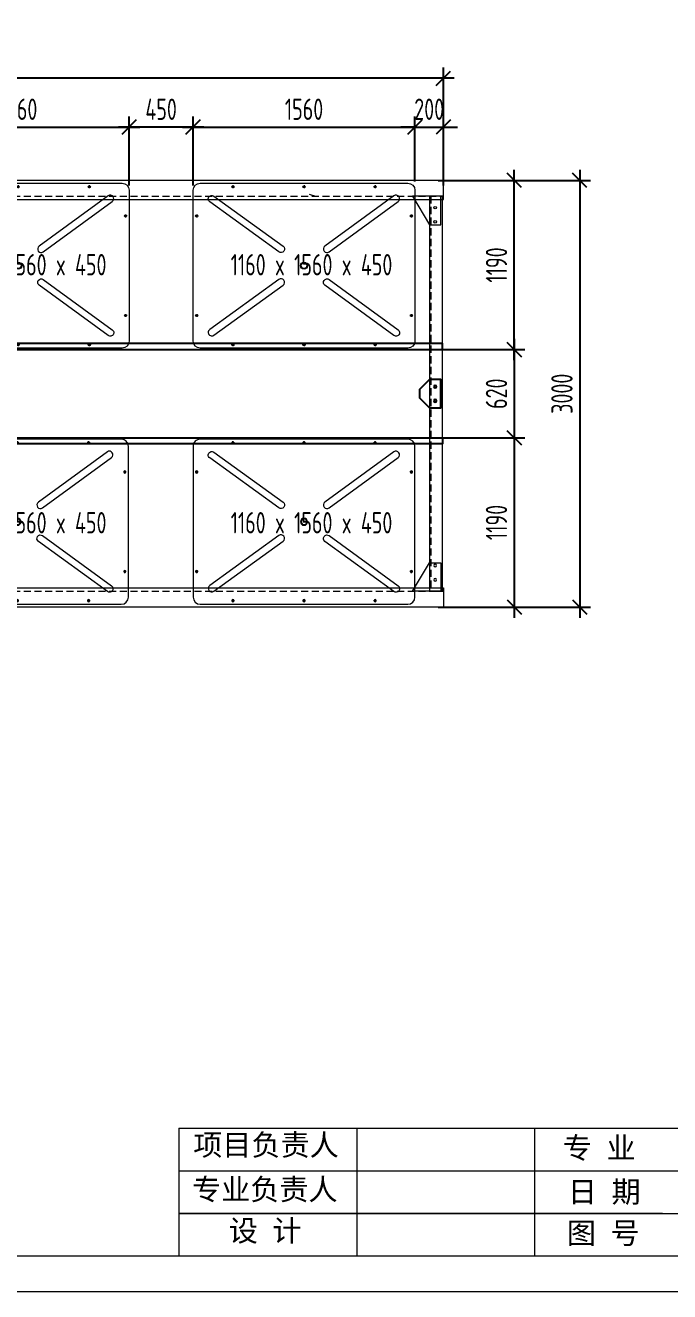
# Model space of a CAD drawing. Header units: millimetres. Extents: x 4 to 2106212, y -117026 to 198097.
# Drawn here: x 2022253 to 2026784, y 175267 to 184170 of the extents above; entities that cross this region are included whole.
import ezdxf

# ---------------------------------------------------------------- set-up
doc = ezdxf.new("R2010")
doc.units = ezdxf.units.MM
doc.linetypes.add('CENTER', pattern=[0.6, 0.375, -0.075, 0.075, -0.075])
doc.linetypes.add('DASHED', pattern=[0.75, 0.5, -0.25])
for name, color, linetype, lineweight in [('0dim', 6, 'Continuous', 9), ('dim', 6, 'Continuous', 13), ('加强板', 140, 'Continuous', 18), ('图框', 7, 'Continuous', 13), ('文本', 3, 'Continuous', 13), ('浮箱', 160, 'Continuous', 20), ('铝型材', 7, 'Continuous', 13)]:
    doc.layers.add(name, color=color, linetype=linetype, lineweight=lineweight)
doc.layers.add('卡槽', color=242, linetype='Continuous')
doc.layers.add('标注', color=9, linetype='Continuous')
doc.styles.add('hztxt', font='ros1.shx', dxfattribs={"width": 0.8, "bigfont": 'hztxt.shx'})
doc.styles.get("Standard").update_dxf_attribs({"font": 'arial.ttf'})
doc.dimstyles.new('DIM-50', dxfattribs={"dimscale": 50, "dimtxt": 3, "dimasz": 2, "dimexe": 1.5, "dimexo": 1.5, "dimgap": 1, "dimtad": 1, "dimdec": 1, "dimdsep": 46, "dimtxsty": 'hztxt', "dimblk": 'OBLIQUE', "dimcen": 0, "dimdle": 1.5, "dimclrd": 9, "dimclre": 9, "dimclrt": 2, "dimadec": 1, "dimazin": 0, "dimtfac": 1, "dimtdec": 1, "dimtix": 1, "dimtmove": 2, "dimatfit": 3, "dimldrblk": 'OBLIQUE', "dimfxl": 15, "dimtolj": 1, "dimtzin": 0, "dimarcsym": 1})

# ---------------------------------------------------------------- blocks, each defined once
blk = doc.blocks.new('GW-TK')
at = {"layer": '图框', "linetype": 'Continuous'}
for p, q in [((927383.55, 464441.02), (927383.55, 464423.01)), ((927408.55, 464441.02), (927408.55, 464423.01)), ((927433.55, 464441.02), (927433.55, 464423.01)), ((927383.55, 464435.01), (927523.55, 464435.01)), ((927451.56, 464429.01), (927383.55, 464429.01)), ((927383.55, 464429.01), (927598.55, 464429.01))]:
    blk.add_line(p, q, dxfattribs=at)
at = {"layer": '图框'}
for points in [[(927183.55, 464715.01), (927603.55, 464715.01), (927603.55, 464418.01), (927183.55, 464418.01)], [(927188.55, 464710.01), (927598.55, 464710.01), (927598.55, 464423.01), (927188.55, 464423.01)]]:
    blk.add_lwpolyline(points, close=True, dxfattribs=at)
at = {"layer": '图框', "linetype": 'Continuous'}
blk.add_lwpolyline([(927383.55, 464441.02), (927598.55, 464441.02)], dxfattribs=at)
at = {"layer": '图框', "linetype": 'Continuous', "char_height": 3, "attachment_point": 1}
for s, width, heights, insert in [('{\\fSimSun|b0|i0|c134|p2;项目负责人}', 26.0225, [0], (927385.56, 464440.15)), ('{\\fSimSun|b0|i0|c134|p2;专 业}', 12.8345, [0], (927437.53, 464439.73)), ('{\\fSimSun|b0|i0|c134|p2;专业负责人}', 24.6361, [2.04], (927385.39, 464433.9)), ('{\\fSimSun|b0|i0|c134|p2;日 期}', 11.224, [0], (927438.25, 464433.55)), ('{\\fSimSun|b0|i0|c134|p2;设 计}', 16.2353, [0], (927390.55, 464428.09)), ('{\\fSimSun|b0|i0|c134|p2;图 号}', 23.6261, [0], (927438.11, 464427.75))]:
    blk.add_mtext_dynamic_manual_height_columns(s, width=width, gutter_width=17.5, heights=heights, dxfattribs=dict(at, insert=insert))
blk = doc.blocks.new('_Oblique')
at = {"color": 0, "linetype": 'ByBlock', "lineweight": -2}
blk.add_line((-0.5, -0.5), (0.5, 0.5), dxfattribs=at)
blk = doc.blocks.new('*D3096')
at = {"layer": 'Defpoints', "color": 0, "transparency": 16777216}
for p in [(2015192.6, 183798), (2015192.6, 183080, 0), (2025192.6, 183080)]:
    blk.add_point(p, dxfattribs=at)
at = {"layer": '标注', "color": 9, "lineweight": -2, "transparency": 16777216}
for p, q in [((2015192.6, 183155), (2015192.6, 183873)), ((2025192.6, 183155), (2025192.6, 183873)), ((2025267.6, 183798), (2015117.6, 183798))]:
    blk.add_line(p, q, dxfattribs=at)
at = {"layer": '标注', "color": 9, "lineweight": -2, "transparency": 16777216, "xscale": 100, "yscale": 100, "zscale": 100, "rotation": 180}
blk.add_blockref('_Oblique', (2015192.6, 183798), dxfattribs=at)
at = {"layer": '标注', "color": 9, "lineweight": -2, "transparency": 16777216, "xscale": 100, "yscale": 100, "zscale": 100}
blk.add_blockref('_Oblique', (2025192.6, 183798), dxfattribs=at)
at = {"layer": '标注', "color": 2, "transparency": 16777216, "insert": (2020192.6, 183923), "char_height": 150, "attachment_point": 5, "style": 'hztxt'}
blk.add_mtext('\\A1;10000', dxfattribs=at)
blk = doc.blocks.new('*D3104')
at = {"layer": 'Defpoints', "color": 0, "transparency": 16777216}
for p in [(2022982.6, 183455.1), (2021422.6, 182969, 0), (2022982.6, 182998, 0)]:
    blk.add_point(p, dxfattribs=at)
at = {"layer": '标注', "color": 9, "lineweight": -2, "transparency": 16777216}
for p, q in [((2021422.6, 183044), (2021422.6, 183530.1)), ((2022982.6, 183073), (2022982.6, 183530.1)), ((2021347.6, 183455.1), (2023057.6, 183455.1))]:
    blk.add_line(p, q, dxfattribs=at)
at = {"layer": '标注', "color": 9, "lineweight": -2, "transparency": 16777216, "xscale": 100, "yscale": 100, "zscale": 100, "rotation": 180}
blk.add_blockref('_Oblique', (2021422.6, 183455.1), dxfattribs=at)
at = {"layer": '标注', "color": 9, "lineweight": -2, "transparency": 16777216, "xscale": 100, "yscale": 100, "zscale": 100}
blk.add_blockref('_Oblique', (2022982.6, 183455.1), dxfattribs=at)
at = {"layer": '标注', "color": 2, "transparency": 16777216, "insert": (2022202.6, 183580.1), "char_height": 150, "attachment_point": 5, "style": 'hztxt'}
blk.add_mtext('\\A1;1560', dxfattribs=at)
blk = doc.blocks.new('*D3108')
at = {"layer": 'Defpoints', "color": 0, "transparency": 16777216}
for p in [(2024992.6, 183455.1), (2023432.6, 182969, 0), (2024992.6, 182998, 0)]:
    blk.add_point(p, dxfattribs=at)
at = {"layer": '标注', "color": 9, "lineweight": -2, "transparency": 16777216}
for p, q in [((2023432.6, 183044), (2023432.6, 183530.1)), ((2024992.6, 183073), (2024992.6, 183530.1)), ((2023357.6, 183455.1), (2025067.6, 183455.1))]:
    blk.add_line(p, q, dxfattribs=at)
at = {"layer": '标注', "color": 9, "lineweight": -2, "transparency": 16777216, "xscale": 100, "yscale": 100, "zscale": 100, "rotation": 180}
blk.add_blockref('_Oblique', (2023432.6, 183455.1), dxfattribs=at)
at = {"layer": '标注', "color": 9, "lineweight": -2, "transparency": 16777216, "xscale": 100, "yscale": 100, "zscale": 100}
blk.add_blockref('_Oblique', (2024992.6, 183455.1), dxfattribs=at)
at = {"layer": '标注', "color": 2, "transparency": 16777216, "insert": (2024212.6, 183580.1), "char_height": 150, "attachment_point": 5, "style": 'hztxt'}
blk.add_mtext('\\A1;1560', dxfattribs=at)
blk = doc.blocks.new('*D3109')
at = {"layer": 'Defpoints', "color": 0, "transparency": 16777216}
for p in [(2025192.6, 183455.1), (2024992.6, 182998, 0), (2025192.6, 182969, 0)]:
    blk.add_point(p, dxfattribs=at)
at = {"layer": '标注', "color": 9, "lineweight": -2, "transparency": 16777216}
for p, q in [((2024992.6, 183073), (2024992.6, 183530.1)), ((2025192.6, 183044), (2025192.6, 183530.1)), ((2024992.6, 183455.1), (2024892.6, 183455.1)), ((2024992.6, 183455.1), (2025192.6, 183455.1)), ((2025192.6, 183455.1), (2025292.6, 183455.1))]:
    blk.add_line(p, q, dxfattribs=at)
at = {"layer": '标注', "color": 9, "lineweight": -2, "transparency": 16777216, "xscale": 100, "yscale": 100, "zscale": 100}
blk.add_blockref('_Oblique', (2024992.6, 183455.1), dxfattribs=at)
at = {"layer": '标注', "color": 9, "lineweight": -2, "transparency": 16777216, "xscale": 100, "yscale": 100, "zscale": 100, "rotation": 180}
blk.add_blockref('_Oblique', (2025192.6, 183455.1), dxfattribs=at)
at = {"layer": '标注', "color": 2, "transparency": 16777216, "insert": (2025092.6, 183580.1), "char_height": 150, "attachment_point": 5, "style": 'hztxt'}
blk.add_mtext('\\A1;200', dxfattribs=at)
blk = doc.blocks.new('FX')
at = {"layer": '浮箱', "color": 5, "linetype": 'Continuous'}
for p, q in [((1949463, 183145.6, 0), (1950923, 183145.6, 0)), ((1949413, 182035.6, 0), (1949413, 183095.6, 0)), ((1950973, 183095.6, 0), (1950973, 182035.6, 0)), ((1950923, 181985.6, 0), (1949463, 181985.6, 0))]:
    blk.add_line(p, q, dxfattribs=at)
at = {"layer": '浮箱', "color": 1, "linetype": 'CENTER', "ltscale": 9.652}
for p, q in [((1949693, 183131, 0), (1949693, 183110.1, 0)), ((1950193, 183131, 0), (1950193, 183110.1, 0)), ((1950693, 183131, 0), (1950693, 183110.1, 0)), ((1949703.4, 183120.6, 0), (1949682.5, 183120.6, 0)), ((1950203.4, 183120.6, 0), (1950182.5, 183120.6, 0)), ((1950703.4, 183120.6, 0), (1950682.5, 183120.6, 0)), ((1949448.4, 182915.6, 0), (1949427.5, 182915.6, 0)), ((1949438, 182926, 0), (1949438, 182905.1, 0)), ((1950958.4, 182915.6, 0), (1950937.5, 182915.6, 0)), ((1950948, 182926, 0), (1950948, 182905.1, 0)), ((1949448.4, 182215.6, 0), (1949427.5, 182215.6, 0)), ((1949438, 182226, 0), (1949438, 182205.1, 0)), ((1950958.4, 182215.6, 0), (1950937.5, 182215.6, 0)), ((1950948, 182226, 0), (1950948, 182205.1, 0)), ((1949703.4, 182010.6, 0), (1949682.5, 182010.6, 0)), ((1949693, 182021, 0), (1949693, 182000.1, 0)), ((1950203.4, 182010.6, 0), (1950182.5, 182010.6, 0)), ((1950193, 182021, 0), (1950193, 182000.1, 0)), ((1950703.4, 182010.6, 0), (1950682.5, 182010.6, 0)), ((1950693, 182021, 0), (1950693, 182000.1, 0))]:
    blk.add_line(p, q, dxfattribs=at)
at = {"layer": '浮箱', "linetype": 'Continuous'}
for p, q in [((1950793.9, 183145.7, 0), (1950793.9, 183145.6, 0)), ((1950798.7, 183145.6, 0), (1950798.7, 183145.7, 0)), ((1950798.8, 183145.6, 0), (1950798.8, 183145.7, 0)), ((1950799, 183145.6, 0), (1950799, 183145.7, 0)), ((1950799.6, 183145.7, 0), (1950799.6, 183145.6, 0)), ((1950799.7, 183145.7, 0), (1950799.7, 183145.6, 0)), ((1950800, 183145.7, 0), (1950800, 183145.6, 0)), ((1950805.4, 183145.6, 0), (1950805.4, 183145.7, 0)), ((1949413, 182978.1, 0), (1949412.8, 182978.1, 0)), ((1949412.9, 182972.6, 0), (1949413, 182972.6, 0)), ((1949412.9, 182972.3, 0), (1949413, 182972.3, 0)), ((1949412.9, 182972.3, 0), (1949413, 182972.3, 0)), ((1949413, 182971.6, 0), (1949412.9, 182971.6, 0)), ((1949413, 182971.4, 0), (1949412.9, 182971.4, 0)), ((1949413, 182971.3, 0), (1949412.9, 182971.3, 0)), ((1949412.9, 182966.5, 0), (1949413, 182966.5, 0))]:
    blk.add_line(p, q, dxfattribs=at)
at = {"layer": '浮箱', "color": 5, "linetype": 'Continuous', "elevation": 0}
for points in [[(1949529.9, 183013.8, -1), (1949559.2, 183054.4), (1950045.5, 182703, -0.999989), (1950016.2, 182662.5), (1949529.9, 183013.8)], [(1950854.5, 183016.1, 1), (1950825.1, 183056.6), (1950340, 182703.5, 0.999989), (1950369.4, 182663.1), (1950854.5, 183016.1)], [(1949529.9, 182117.3, 1), (1949559.2, 182076.8), (1950045.5, 182428.2, 0.999989), (1950016.2, 182468.7), (1949529.9, 182117.3)], [(1950854.5, 182115, -1), (1950825.1, 182074.6), (1950340, 182427.7, -0.999989), (1950369.4, 182468.1), (1950854.5, 182115)]]:
    blk.add_lwpolyline(points, format="xyb", dxfattribs=at)
blk.add_lwpolyline([(1950207.7, 182585.8), (1950207.7, 182585.8)], dxfattribs=at)
at = {"layer": '浮箱', "color": 9, "linetype": 'Continuous'}
for centre in [(1949693, 183120.6, 0), (1950193, 183120.6, 0), (1950693, 183120.6, 0), (1949438, 182915.6, 0), (1950948, 182915.6, 0), (1949438, 182215.6, 0), (1950948, 182215.6, 0), (1949693, 182010.6, 0), (1950193, 182010.6, 0), (1950693, 182010.6, 0)]:
    blk.add_circle(centre, 7.5, dxfattribs=at)
at = {"layer": '浮箱', "color": 5, "linetype": 'Continuous'}
for radius in [25, 20]:
    blk.add_circle((1950193, 182565.6, 0), radius, dxfattribs=at)
at = {"layer": '浮箱', "color": 5, "linetype": 'Continuous', "extrusion": (0, 0, -1)}
for centre, start, end in [((-1949463, 183095.6, 0), 0, 90), ((-1950923, 183095.6, 0), 90, 180), ((-1949463, 182035.6, 0), 270, 0), ((-1950923, 182035.6, 0), 180, 270)]:
    blk.add_arc(centre, 50, start, end, dxfattribs=at)
blk = doc.blocks.new('A$C0D8A069B')
blk.add_lwpolyline([(80, -100), (0, -100), (0, 100), (80, 100), (150, 30), (150, -30), (80, -100)])
for centre in [(40, 50), (40, -50)]:
    blk.add_circle(centre, 9)
blk = doc.blocks.new('*D3122')
at = {"layer": 'Defpoints', "color": 0, "transparency": 16777216}
for p in [(2025192.6, 183080), (2025192.6, 180080), (2026150.8, 180080)]:
    blk.add_point(p, dxfattribs=at)
at = {"layer": '标注', "color": 9, "lineweight": -2, "transparency": 16777216}
for p, q in [((2026150.8, 183155), (2026150.8, 180005)), ((2025267.6, 183080), (2026225.8, 183080)), ((2025267.6, 180080), (2026225.8, 180080))]:
    blk.add_line(p, q, dxfattribs=at)
at = {"layer": '标注', "color": 9, "lineweight": -2, "transparency": 16777216, "xscale": 100, "yscale": 100, "zscale": 100}
for p, rotation in [((2026150.8, 183080), 90), ((2026150.8, 180080), 270)]:
    blk.add_blockref('_Oblique', p, dxfattribs=dict(at, rotation=rotation))
at = {"layer": '标注', "color": 2, "transparency": 16777216, "insert": (2026025.8, 181580), "char_height": 150, "attachment_point": 5, "rotation": 90, "style": 'hztxt'}
blk.add_mtext('\\A1;3000', dxfattribs=at)
blk = doc.blocks.new('*D3123')
at = {"layer": 'Defpoints', "color": 0, "transparency": 16777216}
for p in [(2025080.6, 183080), (2025690.7, 183080), (2025080.6, 181890, 0)]:
    blk.add_point(p, dxfattribs=at)
at = {"layer": '标注', "color": 9, "lineweight": -2, "transparency": 16777216}
for p, q in [((2025690.7, 181815), (2025690.7, 183155)), ((2025155.6, 183080), (2025765.7, 183080)), ((2025155.6, 181890), (2025765.7, 181890))]:
    blk.add_line(p, q, dxfattribs=at)
at = {"layer": '标注', "color": 9, "lineweight": -2, "transparency": 16777216, "xscale": 100, "yscale": 100, "zscale": 100}
for p, rotation in [((2025690.7, 183080), 90), ((2025690.7, 181890), 270)]:
    blk.add_blockref('_Oblique', p, dxfattribs=dict(at, rotation=rotation))
at = {"layer": '标注', "color": 2, "transparency": 16777216, "insert": (2025565.7, 182485), "char_height": 150, "attachment_point": 5, "rotation": 90, "style": 'hztxt'}
blk.add_mtext('\\A1;1190', dxfattribs=at)
blk = doc.blocks.new('*D3124')
at = {"layer": 'Defpoints', "color": 0, "transparency": 16777216}
for p in [(2025080.6, 181270, 0), (2025080.6, 180080), (2025690.7, 180080)]:
    blk.add_point(p, dxfattribs=at)
at = {"layer": '标注', "color": 9, "lineweight": -2, "transparency": 16777216}
for p, q in [((2025155.6, 181270), (2025765.7, 181270)), ((2025690.7, 181345), (2025690.7, 180005)), ((2025155.6, 180080), (2025765.7, 180080))]:
    blk.add_line(p, q, dxfattribs=at)
at = {"layer": '标注', "color": 9, "lineweight": -2, "transparency": 16777216, "xscale": 100, "yscale": 100, "zscale": 100}
for p, rotation in [((2025690.7, 181270), 90), ((2025690.7, 180080), 270)]:
    blk.add_blockref('_Oblique', p, dxfattribs=dict(at, rotation=rotation))
at = {"layer": '标注', "color": 2, "transparency": 16777216, "insert": (2025565.7, 180675), "char_height": 150, "attachment_point": 5, "rotation": 90, "style": 'hztxt'}
blk.add_mtext('\\A1;1190', dxfattribs=at)
blk = doc.blocks.new('*D3125')
at = {"layer": 'Defpoints', "color": 0, "transparency": 16777216}
for p in [(2025080.6, 181890), (2025080.6, 181270, 0), (2025690.7, 181270)]:
    blk.add_point(p, dxfattribs=at)
at = {"layer": '标注', "color": 9, "lineweight": -2, "transparency": 16777216}
for p, q in [((2025155.6, 181890), (2025765.7, 181890)), ((2025690.7, 181965), (2025690.7, 181195)), ((2025155.6, 181270), (2025765.7, 181270))]:
    blk.add_line(p, q, dxfattribs=at)
at = {"layer": '标注', "color": 9, "lineweight": -2, "transparency": 16777216, "xscale": 100, "yscale": 100, "zscale": 100}
for p, rotation in [((2025690.7, 181890), 90), ((2025690.7, 181270), 270)]:
    blk.add_blockref('_Oblique', p, dxfattribs=dict(at, rotation=rotation))
at = {"layer": '标注', "color": 2, "transparency": 16777216, "insert": (2025565.7, 181580), "char_height": 150, "attachment_point": 5, "rotation": 90, "style": 'hztxt'}
blk.add_mtext('\\A1;620', dxfattribs=at)
blk = doc.blocks.new('连接加强板')
at = {"layer": '加强板'}
blk.add_lwpolyline([(-194915.5, -558.8), (-194915.5, -358.8), (-195115.5, -478.8), (-195115.5, -558.8)], close=True, dxfattribs=at)
for centre in [(-195095.5, -518.8), (-194995.5, -518.8)]:
    blk.add_circle(centre, 9, dxfattribs=at)
blk = doc.blocks.new('*U3080')
at = {"rotation": 90.00000000000001}
blk.add_blockref('连接加强板', (-458.8, 195015.5), dxfattribs=at)
blk = doc.blocks.new('*U3081')
at = {"color": 0, "linetype": 'ByBlock', "lineweight": -2, "transparency": 16777216}
blk.add_blockref('*U3080', (0, 0), dxfattribs=at)
blk = doc.blocks.new('*U3082')
at = {"rotation": 90.00000000000001}
blk.add_blockref('连接加强板', (-458.8, 195015.5), dxfattribs=at)
blk = doc.blocks.new('*U3083')
at = {"color": 0, "linetype": 'ByBlock', "lineweight": -2, "transparency": 16777216}
blk.add_blockref('*U3082', (0, 0), dxfattribs=at)
blk = doc.blocks.new('*D3128')
at = {"color": 9, "lineweight": -2, "transparency": 16777216}
for p, q in [((2022982.6, 183043), (2022982.6, 183530.1)), ((2023432.6, 183043), (2023432.6, 183530.1)), ((2023507.6, 183455.1), (2022907.6, 183455.1))]:
    blk.add_line(p, q, dxfattribs=at)
at = {"layer": 'Defpoints', "color": 0, "transparency": 16777216}
for p in [(2022982.6, 183455.1), (2022982.6, 182968), (2023432.6, 182968)]:
    blk.add_point(p, dxfattribs=at)
at = {"color": 9, "lineweight": -2, "transparency": 16777216, "xscale": 100, "yscale": 100, "zscale": 100, "rotation": 180}
blk.add_blockref('_Oblique', (2022982.6, 183455.1), dxfattribs=at)
at = {"color": 9, "lineweight": -2, "transparency": 16777216, "xscale": 100, "yscale": 100, "zscale": 100}
blk.add_blockref('_Oblique', (2023432.6, 183455.1), dxfattribs=at)
at = {"color": 2, "transparency": 16777216, "insert": (2023207.6, 183580.1), "char_height": 150, "attachment_point": 5, "style": 'hztxt'}
blk.add_mtext('\\A1;450', dxfattribs=at)

msp = doc.modelspace()

# ---------------------------------------------------------------- linework, layer by layer
at = {"layer": '0dim'}
msp.add_line((2024247.6917, 182982.0699), (2024293.5801, 182967.9895), dxfattribs=at)
at = {"layer": 'dim', "color": 1, "linetype": 'DASHED', "ltscale": 100}
for p, q in [((2015192.5793, 182967.9895), (2025192.5793, 182967.9895)), ((2025104.0793, 182967.9895), (2025104.0793, 180191.9895)), ((2015192.5793, 180191.9895), (2025192.5793, 180191.9895))]:
    msp.add_line(p, q, dxfattribs=at)
at = {"layer": '卡槽', "color": 22, "ltscale": 5000}
for points in [[(2015192.5793, 181931.9895), (2015192.5793, 181889.9895), (2025185.0793, 181889.9895), (2025185.0793, 181931.9895)], [(2015192.5793, 181227.9895), (2015192.5793, 181269.9895), (2025185.0793, 181269.9895), (2025185.0793, 181227.9895)]]:
    msp.add_lwpolyline(points, close=True, dxfattribs=at)
at = {"layer": '铝型材', "color": 3}
for points in [[(2025192.5793, 183079.9895), (2015192.5793, 183079.9895), (2015192.5793, 182944.9895), (2025192.5793, 182944.9895)], [(2025192.5793, 180079.9895), (2015192.5793, 180079.9895), (2015192.5793, 180214.9895), (2025192.5793, 180214.9895)]]:
    msp.add_lwpolyline(points, close=True, dxfattribs=at)
at = {"layer": '铝型材', "color": 200}
msp.add_lwpolyline([(2025185.0793, 180191.9895), (2025185.0793, 182967.9895), (2025095.0793, 182967.9895), (2025095.0793, 180191.9895)], close=True, dxfattribs=at)

# ---------------------------------------------------------------- block references
at = {"xscale": 50, "yscale": 50, "zscale": 50}
msp.add_blockref('GW-TK', (-44345844.3452, -23045633.3238), dxfattribs=at)
for p in [(72009.611, -85.5994, 0.0005), (74019.611, -85.5994, 0.0005)]:
    msp.add_blockref('FX', p)
at = {"color": 7}
msp.add_blockref('*U3081', (2025075.0793, 182867.9895), dxfattribs=at)
at = {"xscale": -1}
msp.add_blockref('A$C0D8A069B', (2025175.0793, 181579.9895), dxfattribs=at)
at = {"xscale": -1, "rotation": 180}
for p in [(72004.611, 363245.5783, 0.0005), (74019.611, 363245.5783, 0.0005)]:
    msp.add_blockref('FX', p, dxfattribs=at)
at = {"color": 7, "xscale": -1, "rotation": 180}
msp.add_blockref('*U3083', (2025075.0793, 180291.9895), dxfattribs=at)

# ---------------------------------------------------------------- texts
at = {"layer": '文本', "color": 3, "char_height": 150, "style": 'hztxt'}
for insert, attachment_point in [((2022823.4404, 182561.9562, -0.0005), 3), ((2024833.4404, 182561.9562, -0.0005), 3), ((2022823.4404, 180598.0228, -0.0005), 9), ((2024833.4404, 180598.0228, -0.0005), 9)]:
    msp.add_mtext('\\pi41.0595;1160 x 1560 x 450          ', dxfattribs=dict(at, insert=insert, attachment_point=attachment_point))

# ---------------------------------------------------------------- dimensions: what is measured, and where the dimension line sits
dim = msp.add_linear_dim(base=(2022982.5793, 183455.089), p1=(2023432.5793, 182967.9895), p2=(2022982.5793, 182967.9895), dimstyle='DIM-50')
dim.commit()
dim.dimension.update_dxf_attribs({"geometry": '*D3128', "text_midpoint": (2023207.5793, 183580.089)})
at = {"layer": '标注'}
for base, p1, p2, angle, picture, middle in [((2015192.5793, 183798.0009), (2025192.5793, 183079.9895), (2015192.5793, 183079.9895, 0.0005), 180, '*D3096', (2020192.5793, 183923.0009)), ((2025690.7376, 183079.9895), (2025080.5793, 181889.9895, 0.0005), (2025080.5793, 183079.9895), 90, '*D3123', (2025565.7376, 182484.9895)), ((2026150.7843, 180079.9895), (2025192.5793, 183079.9895), (2025192.5793, 180079.9895), 90, '*D3122', (2026025.7843, 181579.9895)), ((2025690.7376, 181269.9895), (2025080.5793, 181889.9895), (2025080.5793, 181269.9895, 0.0005), 90, '*D3125', (2025565.7376, 181579.9895)), ((2025690.7376, 180079.9895), (2025080.5793, 181269.9895, 0.0005), (2025080.5793, 180079.9895), 270, '*D3124', (2025565.7376, 180674.9895))]:
    dim = msp.add_linear_dim(base=base, p1=p1, p2=p2, angle=angle, dimstyle='DIM-50', dxfattribs=at)
    dim.commit()
    dim.dimension.update_dxf_attribs({"geometry": picture, "text_midpoint": middle})
for base, p1, p2, picture, middle in [((2022982.5793, 183455.089), (2021422.5793, 182968.9895, -0.001), (2022982.5793, 182997.9895, -0.001), '*D3104', (2022202.5793, 183580.089)), ((2024992.5793, 183455.089), (2023432.5793, 182968.9895, -0.001), (2024992.5793, 182997.9895, -0.001), '*D3108', (2024212.5793, 183580.089)), ((2025192.5793, 183455.089), (2024992.5793, 182997.9895, -0.001), (2025192.5793, 182968.9895, 0.001), '*D3109', (2025092.5793, 183580.089))]:
    dim = msp.add_linear_dim(base=base, p1=p1, p2=p2, dimstyle='DIM-50', dxfattribs=at)
    dim.commit()
    dim.dimension.update_dxf_attribs({"geometry": picture, "text_midpoint": middle})

doc.saveas('drawing.dxf')
